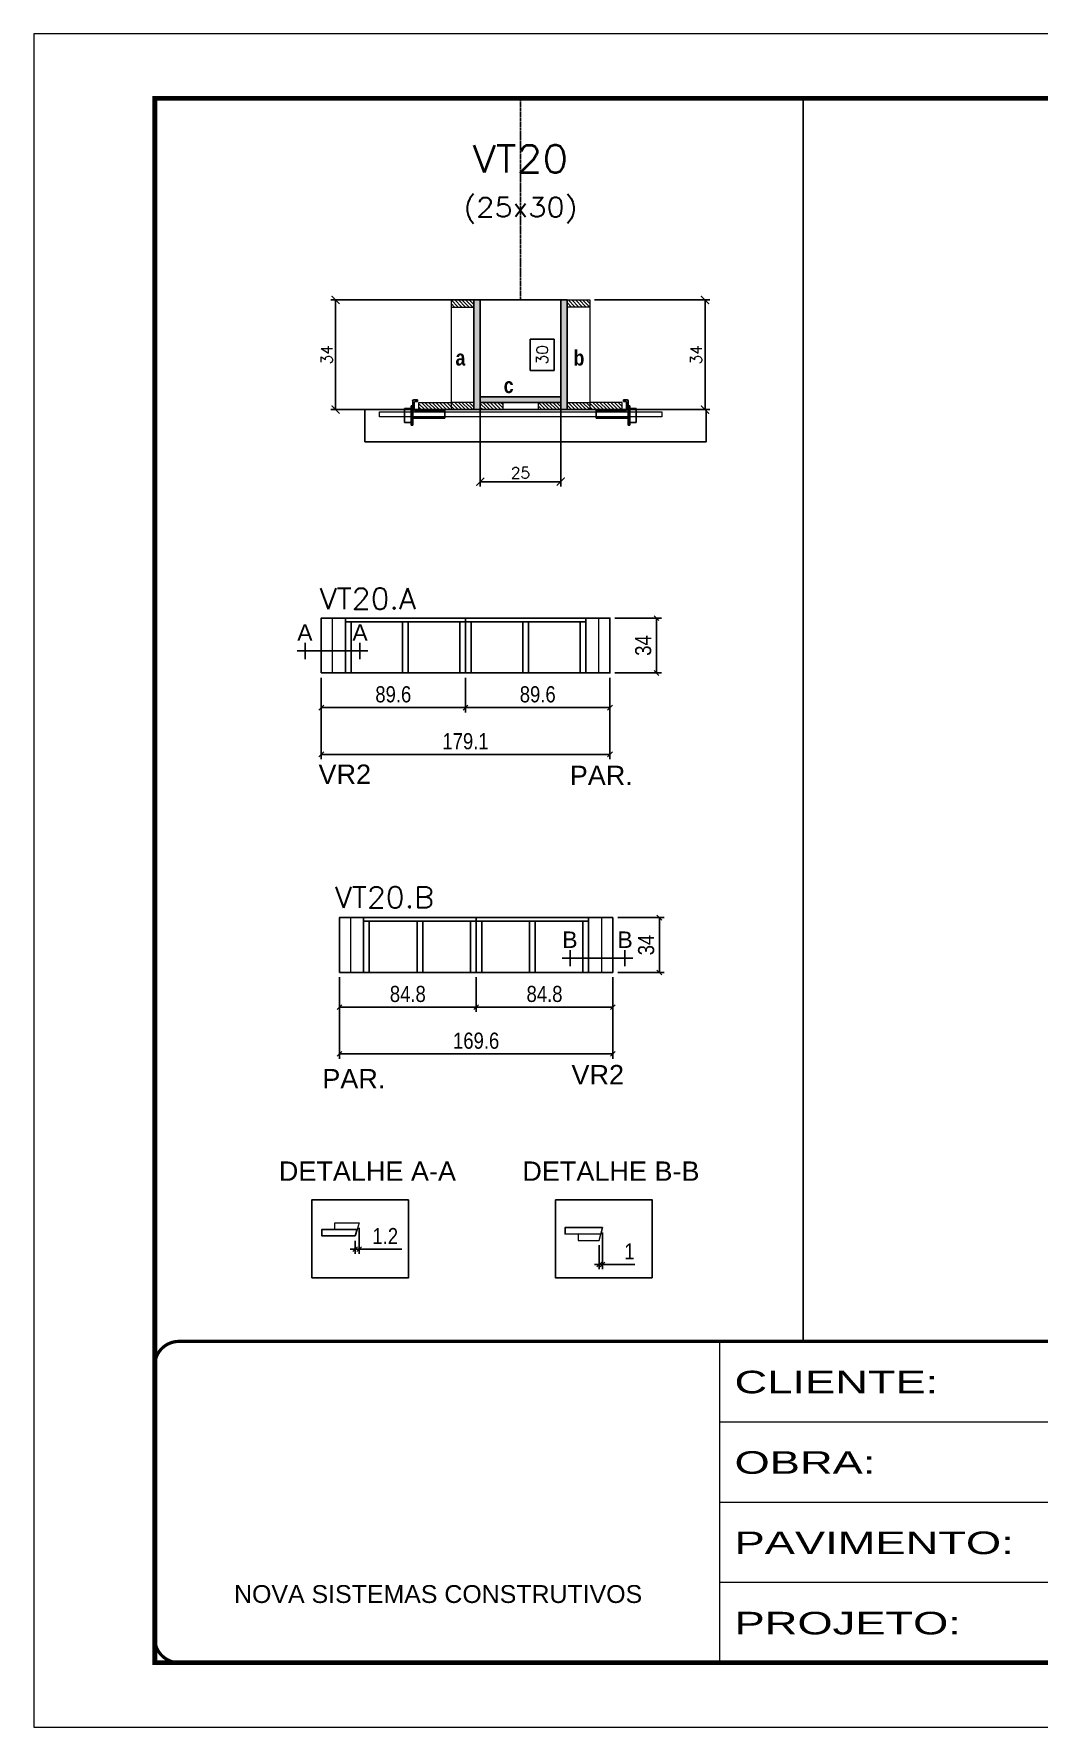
# Model space of a CAD drawing. Extents: x 137137 to 143418, y 10464 to 34486.
# Drawn here: x 140321 to 140944, y 27693 to 28743 of the extents above; entities that cross this region are included whole.
import ezdxf
from ezdxf.enums import TextEntityAlignment as Align

# ---------------------------------------------------------------- set-up
doc = ezdxf.new("R2010")
doc.units = 0
for name, pattern in [('CONTINUO', [0]), ('DASHED', [0.75, 0.5, -0.25]), ('HIDDEN', [0.375, 0.25, -0.125])]:
    doc.linetypes.add(name, pattern=pattern)
for name, color, linetype in [('5', 5, 'Continuous'), ('barrote', 251, 'Continuous'), ('COTA', 241, 'Continuous'), ('Cota Seção (2x)', 4, 'Continuous'), ('detalhes', 4, 'Continuous'), ('Painéis', 200, 'Continuous'), ('presilha', 1, 'Continuous'), ('SARR_2.2x7', 40, 'Continuous'), ('SARR_3.5x7', 81, 'Continuous'), ('Texto de Titulo', 7, 'Continuous'), ('Texto Qtd Sarr', 242, 'Continuous')]:
    doc.layers.add(name, color=color, linetype=linetype)
for name, color, linetype, lineweight in [('CONCRETO', 251, 'Continuous', 25), ('Escoras', 2, 'Continuous', 25), ('Folhas', 255, 'Continuous', 9), ('Hachura', 251, 'Continuous', 9), ('Madeira', 126, 'Continuous', 18), ('Sarr 2.2x7', 40, 'Continuous', 9), ('SARRAFO DE PRESSAO', 251, 'DASHED', 9), ('SCO-___-LAJ', 2, 'Continuous', 0), ('Texto Seção', 7, 'Continuous', 15)]:
    doc.layers.add(name, color=color, linetype=linetype, lineweight=lineweight)
doc.styles.add('ARIAL', font='arial.ttf')
doc.styles.add('COTA TECNICA', font='techl___.ttf', dxfattribs={"height": 10})
doc.styles.add('REGUA-120', font='ROMANS.shx', dxfattribs={"height": 15})
doc.styles.add('Romans', font='romans.shx')
doc.styles.get("Standard").update_dxf_attribs({"font": 'arial.ttf'})
doc.styles.add('TECNICA', font='techb___.ttf', dxfattribs={"height": 10})
doc.styles.add('Tecnologia', font='')
doc.styles.get('Tecnologia').set_extended_font_data('Forgotten Futurist')
doc.dimstyles.new('Cota Seção (2x)', dxfattribs={"dimtxt": 7, "dimasz": 5, "dimexe": 3, "dimexo": 3, "dimgap": 2, "dimtad": 3, "dimdec": 1, "dimlfac": 0.5, "dimzin": 12, "dimdsep": 46, "dimtxsty": 'Romans', "dimblk": 'ARCHTICK', "dimcen": 0, "dimclrd": 4, "dimclre": 4, "dimclrt": 1, "dimadec": 1, "dimazin": 3, "dimtfac": 1, "dimtdec": 1, "dimtmove": 0, "dimatfit": 3, "dimldrblk": 'OBLIQUE', "dimfxl": 1, "dimtolj": 1, "dimtzin": 12, "dimarcsym": 0})
doc.dimstyles.new('Cota Seção interna', dxfattribs={"dimtxt": 7, "dimasz": 6, "dimexe": 0.18, "dimexo": 2, "dimgap": -4, "dimtad": 3, "dimdec": 1, "dimlfac": 0.5, "dimzin": 12, "dimdsep": 46, "dimtxsty": 'Romans', "dimblk": 'ARCHTICK', "dimcen": 0.09, "dimse1": 1, "dimse2": 1, "dimsd1": 1, "dimsd2": 1, "dimclrd": 180, "dimclre": 5, "dimclrt": 1, "dimadec": 0, "dimazin": 3, "dimtfac": 1, "dimtdec": 1, "dimtofl": 0, "dimtmove": 0, "dimatfit": 3, "dimldrblk": 'ARCHTICK', "dimfxl": 1, "dimtolj": 1, "dimtzin": 0, "dimarcsym": 0})
doc.dimstyles.new('PAINEL', dxfattribs={"dimtxt": 10, "dimasz": 3, "dimexe": 3, "dimexo": 3, "dimgap": 3, "dimtad": 1, "dimdec": 1, "dimzin": 12, "dimdsep": 46, "dimtxsty": 'COTA TECNICA', "dimblk1": 'OBLIQUE', "dimblk2": 'OBLIQUE', "dimsah": 1, "dimcen": 0.9, "dimclrd": 4, "dimclre": 4, "dimclrt": 240, "dimadec": 1, "dimazin": 3, "dimtfac": 1, "dimtdec": 1, "dimtmove": 0, "dimatfit": 3, "dimfxl": 1, "dimtolj": 1, "dimtzin": 12, "dimarcsym": 0})
pattern_1 = [(315, (163566.3122, 20280.2569), (1.12253202, 1.12253202), [])]
pattern_2 = [(315, (163554.3122, 20280.2569), (1.12253202, 1.12253202), [])]

# ---------------------------------------------------------------- blocks, each defined once
blk = doc.blocks.new('_Oblique')
at = {"color": 0, "linetype": 'ByBlock', "lineweight": -2}
blk.add_line((-0.5, -0.5), (0.5, 0.5), dxfattribs=at)
blk = doc.blocks.new('*D112')
at = {"layer": 'COTA', "color": 4, "linetype": 'ByBlock', "lineweight": -2, "transparency": 16777216}
for p, q in [((140681.2, 28380.6), (140710.1, 28380.6)), ((140707.1, 28380.6), (140707.1, 28346.6)), ((140681.2, 28346.6), (140710.1, 28346.6))]:
    blk.add_line(p, q, dxfattribs=at)
at = {"layer": 'Defpoints', "color": 0, "linetype": 'ByBlock', "transparency": 16777216}
for p in [(140678.2, 28380.6), (140678.2, 28346.6), (140707.1, 28346.6)]:
    blk.add_point(p, dxfattribs=at)
at = {"layer": 'COTA', "color": 4, "linetype": 'ByBlock', "lineweight": -2, "transparency": 16777216, "xscale": 3, "yscale": 3, "zscale": 3}
for p, rotation in [((140707.1, 28380.6), 90), ((140707.1, 28346.6), 270)]:
    blk.add_blockref('_Oblique', p, dxfattribs=dict(at, rotation=rotation))
at = {"layer": 'COTA', "color": 240, "linetype": 'ByBlock', "transparency": 16777216, "insert": (140698.9, 28363.6), "char_height": 10, "attachment_point": 5, "rotation": 90, "style": 'COTA TECNICA'}
blk.add_mtext('\\A1;34', dxfattribs=at)
blk = doc.blocks.new('*D113')
at = {"layer": 'Defpoints', "color": 0, "linetype": 'ByBlock', "transparency": 16777216}
for p in [(140499.1, 28346.6), (140678.2, 28346.6), (140499.1, 28296.1)]:
    blk.add_point(p, dxfattribs=at)
at = {"layer": 'Escoras', "color": 4, "linetype": 'ByBlock', "lineweight": -2, "transparency": 16777216}
for p, q in [((140499.1, 28343.6), (140499.1, 28293.1)), ((140678.2, 28343.6), (140678.2, 28293.1)), ((140678.2, 28296.1), (140499.1, 28296.1))]:
    blk.add_line(p, q, dxfattribs=at)
at = {"layer": 'Escoras', "color": 4, "linetype": 'ByBlock', "lineweight": -2, "transparency": 16777216, "xscale": 3, "yscale": 3, "zscale": 3, "rotation": 180}
blk.add_blockref('_Oblique', (140499.1, 28296.1), dxfattribs=at)
at = {"layer": 'Escoras', "color": 4, "linetype": 'ByBlock', "lineweight": -2, "transparency": 16777216, "xscale": 3, "yscale": 3, "zscale": 3}
blk.add_blockref('_Oblique', (140678.2, 28296.1), dxfattribs=at)
at = {"layer": 'Escoras', "color": 240, "linetype": 'ByBlock', "transparency": 16777216, "insert": (140588.6, 28304.2), "char_height": 10, "attachment_point": 5, "style": 'COTA TECNICA'}
blk.add_mtext('\\A1;179.1', dxfattribs=at)
blk = doc.blocks.new('*D628')
at = {"layer": 'Defpoints', "color": 0, "linetype": 'ByBlock', "transparency": 16777216}
for p in [(140499.1, 28346.6), (140588.6, 28346.6), (140588.6, 28325.1)]:
    blk.add_point(p, dxfattribs=at)
at = {"layer": 'Escoras', "color": 4, "linetype": 'ByBlock', "lineweight": -2, "transparency": 16777216}
for p, q in [((140499.1, 28343.6), (140499.1, 28322.1)), ((140588.6, 28343.6), (140588.6, 28322.1)), ((140499.1, 28325.1), (140588.6, 28325.1))]:
    blk.add_line(p, q, dxfattribs=at)
at = {"layer": 'Escoras', "color": 4, "linetype": 'ByBlock', "lineweight": -2, "transparency": 16777216, "xscale": 3, "yscale": 3, "zscale": 3, "rotation": 180}
blk.add_blockref('_Oblique', (140499.1, 28325.1), dxfattribs=at)
at = {"layer": 'Escoras', "color": 4, "linetype": 'ByBlock', "lineweight": -2, "transparency": 16777216, "xscale": 3, "yscale": 3, "zscale": 3}
blk.add_blockref('_Oblique', (140588.6, 28325.1), dxfattribs=at)
at = {"layer": 'Escoras', "color": 240, "linetype": 'ByBlock', "transparency": 16777216, "insert": (140543.8, 28333.3), "char_height": 10, "attachment_point": 5, "style": 'COTA TECNICA'}
blk.add_mtext('\\A1;89.6', dxfattribs=at)
blk = doc.blocks.new('*D629')
at = {"layer": 'Defpoints', "color": 0, "linetype": 'ByBlock', "transparency": 16777216}
for p in [(140588.6, 28346.6), (140678.2, 28346.6), (140678.2, 28325.1)]:
    blk.add_point(p, dxfattribs=at)
at = {"layer": 'Escoras', "color": 4, "linetype": 'ByBlock', "lineweight": -2, "transparency": 16777216}
for p, q in [((140588.6, 28343.6), (140588.6, 28322.1)), ((140678.2, 28343.6), (140678.2, 28322.1)), ((140588.6, 28325.1), (140678.2, 28325.1))]:
    blk.add_line(p, q, dxfattribs=at)
at = {"layer": 'Escoras', "color": 4, "linetype": 'ByBlock', "lineweight": -2, "transparency": 16777216, "xscale": 3, "yscale": 3, "zscale": 3, "rotation": 180}
blk.add_blockref('_Oblique', (140588.6, 28325.1), dxfattribs=at)
at = {"layer": 'Escoras', "color": 4, "linetype": 'ByBlock', "lineweight": -2, "transparency": 16777216, "xscale": 3, "yscale": 3, "zscale": 3}
blk.add_blockref('_Oblique', (140678.2, 28325.1), dxfattribs=at)
at = {"layer": 'Escoras', "color": 240, "linetype": 'ByBlock', "transparency": 16777216, "insert": (140633.4, 28333.3), "char_height": 10, "attachment_point": 5, "style": 'COTA TECNICA'}
blk.add_mtext('\\A1;89.6', dxfattribs=at)
blk = doc.blocks.new('*D114')
at = {"layer": 'COTA', "color": 4, "linetype": 'ByBlock', "lineweight": -2, "transparency": 16777216}
for p, q in [((140683, 28194.9), (140711.9, 28194.9)), ((140708.9, 28194.9), (140708.9, 28160.9)), ((140683, 28160.9), (140711.9, 28160.9))]:
    blk.add_line(p, q, dxfattribs=at)
at = {"layer": 'Defpoints', "color": 0, "linetype": 'ByBlock', "transparency": 16777216}
for p in [(140680, 28194.9), (140680, 28160.9), (140708.9, 28160.9)]:
    blk.add_point(p, dxfattribs=at)
at = {"layer": 'COTA', "color": 4, "linetype": 'ByBlock', "lineweight": -2, "transparency": 16777216, "xscale": 3, "yscale": 3, "zscale": 3}
for p, rotation in [((140708.9, 28194.9), 90), ((140708.9, 28160.9), 270)]:
    blk.add_blockref('_Oblique', p, dxfattribs=dict(at, rotation=rotation))
at = {"layer": 'COTA', "color": 240, "linetype": 'ByBlock', "transparency": 16777216, "insert": (140700.7, 28177.9), "char_height": 10, "attachment_point": 5, "rotation": 90, "style": 'COTA TECNICA'}
blk.add_mtext('\\A1;34', dxfattribs=at)
blk = doc.blocks.new('*D115')
at = {"layer": 'Defpoints', "color": 0, "linetype": 'ByBlock', "transparency": 16777216}
for p in [(140510.4, 28160.9), (140680, 28160.9), (140510.4, 28110.4)]:
    blk.add_point(p, dxfattribs=at)
at = {"layer": 'Escoras', "color": 4, "linetype": 'ByBlock', "lineweight": -2, "transparency": 16777216}
for p, q in [((140510.4, 28157.9), (140510.4, 28107.4)), ((140680, 28157.9), (140680, 28107.4)), ((140680, 28110.4), (140510.4, 28110.4))]:
    blk.add_line(p, q, dxfattribs=at)
at = {"layer": 'Escoras', "color": 4, "linetype": 'ByBlock', "lineweight": -2, "transparency": 16777216, "xscale": 3, "yscale": 3, "zscale": 3, "rotation": 180}
blk.add_blockref('_Oblique', (140510.4, 28110.4), dxfattribs=at)
at = {"layer": 'Escoras', "color": 4, "linetype": 'ByBlock', "lineweight": -2, "transparency": 16777216, "xscale": 3, "yscale": 3, "zscale": 3}
blk.add_blockref('_Oblique', (140680, 28110.4), dxfattribs=at)
at = {"layer": 'Escoras', "color": 240, "linetype": 'ByBlock', "transparency": 16777216, "insert": (140595.2, 28118.5), "char_height": 10, "attachment_point": 5, "style": 'COTA TECNICA'}
blk.add_mtext('\\A1;169.6', dxfattribs=at)
blk = doc.blocks.new('*D630')
at = {"layer": 'Defpoints', "color": 0, "linetype": 'ByBlock', "transparency": 16777216}
for p in [(140510.4, 28160.9), (140595.2, 28160.9), (140595.2, 28139.4)]:
    blk.add_point(p, dxfattribs=at)
at = {"layer": 'Escoras', "color": 4, "linetype": 'ByBlock', "lineweight": -2, "transparency": 16777216}
for p, q in [((140510.4, 28157.9), (140510.4, 28136.4)), ((140595.2, 28157.9), (140595.2, 28136.4)), ((140510.4, 28139.4), (140595.2, 28139.4))]:
    blk.add_line(p, q, dxfattribs=at)
at = {"layer": 'Escoras', "color": 4, "linetype": 'ByBlock', "lineweight": -2, "transparency": 16777216, "xscale": 3, "yscale": 3, "zscale": 3, "rotation": 180}
blk.add_blockref('_Oblique', (140510.4, 28139.4), dxfattribs=at)
at = {"layer": 'Escoras', "color": 4, "linetype": 'ByBlock', "lineweight": -2, "transparency": 16777216, "xscale": 3, "yscale": 3, "zscale": 3}
blk.add_blockref('_Oblique', (140595.2, 28139.4), dxfattribs=at)
at = {"layer": 'Escoras', "color": 240, "linetype": 'ByBlock', "transparency": 16777216, "insert": (140552.8, 28147.5), "char_height": 10, "attachment_point": 5, "style": 'COTA TECNICA'}
blk.add_mtext('\\A1;84.8', dxfattribs=at)
blk = doc.blocks.new('*D631')
at = {"layer": 'Defpoints', "color": 0, "linetype": 'ByBlock', "transparency": 16777216}
for p in [(140595.2, 28160.9), (140680, 28160.9), (140680, 28139.4)]:
    blk.add_point(p, dxfattribs=at)
at = {"layer": 'Escoras', "color": 4, "linetype": 'ByBlock', "lineweight": -2, "transparency": 16777216}
for p, q in [((140595.2, 28157.9), (140595.2, 28136.4)), ((140680, 28157.9), (140680, 28136.4)), ((140595.2, 28139.4), (140680, 28139.4))]:
    blk.add_line(p, q, dxfattribs=at)
at = {"layer": 'Escoras', "color": 4, "linetype": 'ByBlock', "lineweight": -2, "transparency": 16777216, "xscale": 3, "yscale": 3, "zscale": 3, "rotation": 180}
blk.add_blockref('_Oblique', (140595.2, 28139.4), dxfattribs=at)
at = {"layer": 'Escoras', "color": 4, "linetype": 'ByBlock', "lineweight": -2, "transparency": 16777216, "xscale": 3, "yscale": 3, "zscale": 3}
blk.add_blockref('_Oblique', (140680, 28139.4), dxfattribs=at)
at = {"layer": 'Escoras', "color": 240, "linetype": 'ByBlock', "transparency": 16777216, "insert": (140637.6, 28147.5), "char_height": 10, "attachment_point": 5, "style": 'COTA TECNICA'}
blk.add_mtext('\\A1;84.8', dxfattribs=at)
blk = doc.blocks.new('*D116')
at = {"layer": 'Defpoints', "color": 0, "linetype": 'ByBlock', "transparency": 16777216}
for p in [(140522.6, 28005.5), (140520.1, 27997.5), (140522.6, 27989.3)]:
    blk.add_point(p, dxfattribs=at)
at = {"layer": 'Escoras', "color": 4, "linetype": 'ByBlock', "lineweight": -2, "transparency": 16777216}
for p, q in [((140520.1, 27994.5), (140520.1, 27986.3)), ((140522.6, 28002.5), (140522.6, 27986.3)), ((140520.1, 27989.3), (140517.1, 27989.3)), ((140520.1, 27989.3), (140522.6, 27989.3)), ((140522.6, 27989.3), (140549, 27989.3))]:
    blk.add_line(p, q, dxfattribs=at)
at = {"layer": 'Escoras', "color": 4, "linetype": 'ByBlock', "lineweight": -2, "transparency": 16777216, "xscale": 3, "yscale": 3, "zscale": 3}
blk.add_blockref('_Oblique', (140520.1, 27989.3), dxfattribs=at)
at = {"layer": 'Escoras', "color": 4, "linetype": 'ByBlock', "lineweight": -2, "transparency": 16777216, "xscale": 3, "yscale": 3, "zscale": 3, "rotation": 180}
blk.add_blockref('_Oblique', (140522.6, 27989.3), dxfattribs=at)
at = {"layer": 'Escoras', "color": 240, "linetype": 'ByBlock', "transparency": 16777216, "insert": (140538.8, 27997.4), "char_height": 10, "attachment_point": 5, "style": 'COTA TECNICA'}
blk.add_mtext('\\A1;1.2', dxfattribs=at)
blk = doc.blocks.new('*D117')
at = {"layer": 'Defpoints', "color": 0, "linetype": 'ByBlock', "transparency": 16777216}
for p in [(140671.6, 27994.7), (140673.6, 28002.7), (140671.6, 27979.8)]:
    blk.add_point(p, dxfattribs=at)
at = {"layer": 'Escoras', "color": 4, "linetype": 'ByBlock', "lineweight": -2, "transparency": 16777216}
for p, q in [((140673.6, 27999.7), (140673.6, 27976.8)), ((140671.6, 27991.7), (140671.6, 27976.8)), ((140671.6, 27979.8), (140668.6, 27979.8)), ((140671.6, 27979.8), (140673.6, 27979.8)), ((140673.6, 27979.8), (140693.6, 27979.8))]:
    blk.add_line(p, q, dxfattribs=at)
at = {"layer": 'Escoras', "color": 4, "linetype": 'ByBlock', "lineweight": -2, "transparency": 16777216, "xscale": 3, "yscale": 3, "zscale": 3}
blk.add_blockref('_Oblique', (140671.6, 27979.8), dxfattribs=at)
at = {"layer": 'Escoras', "color": 4, "linetype": 'ByBlock', "lineweight": -2, "transparency": 16777216, "xscale": 3, "yscale": 3, "zscale": 3, "rotation": 180}
blk.add_blockref('_Oblique', (140673.6, 27979.8), dxfattribs=at)
at = {"layer": 'Escoras', "color": 240, "linetype": 'ByBlock', "transparency": 16777216, "insert": (140690.3, 27987.9), "char_height": 10, "attachment_point": 5, "style": 'COTA TECNICA'}
blk.add_mtext('\\A1;1', dxfattribs=at)
blk = doc.blocks.new('_ArchTick')
at = {"color": 0, "linetype": 'ByBlock', "const_width": 0.15}
blk.add_lwpolyline([(-0.5, -0.5), (0.5, 0.5)], dxfattribs=at)
blk = doc.blocks.new('*D118')
at = {"layer": 'COTA', "color": 4, "lineweight": -2, "transparency": 16777216}
for p, q in [((140594.7, 28577.9), (140505, 28577.9)), ((140508, 28509.9), (140508, 28577.9)), ((140556.7, 28509.9), (140505, 28509.9))]:
    blk.add_line(p, q, dxfattribs=at)
at = {"layer": 'Defpoints', "color": 0, "transparency": 16777216}
for p in [(140508, 28577.9), (140597.7, 28577.9), (140559.7, 28509.9)]:
    blk.add_point(p, dxfattribs=at)
at = {"layer": 'COTA', "color": 4, "lineweight": -2, "transparency": 16777216, "xscale": 5, "yscale": 5, "zscale": 5}
for p, rotation in [((140508, 28577.9), 90), ((140508, 28509.9), 270)]:
    blk.add_blockref('_ArchTick', p, dxfattribs=dict(at, rotation=rotation))
at = {"layer": 'COTA', "color": 1, "transparency": 16777216, "insert": (140502.5, 28543.9), "char_height": 7, "attachment_point": 5, "rotation": 90, "style": 'Romans'}
blk.add_mtext('\\A1;34', dxfattribs=at)
blk = doc.blocks.new('*D119')
at = {"layer": 'COTA', "color": 4, "lineweight": -2, "transparency": 16777216}
for p, q in [((140668.7, 28577.9), (140740.2, 28577.9)), ((140737.2, 28509.9), (140737.2, 28577.9)), ((140688.7, 28509.9), (140740.2, 28509.9))]:
    blk.add_line(p, q, dxfattribs=at)
at = {"layer": 'Defpoints', "color": 0, "transparency": 16777216}
for p in [(140665.7, 28577.9), (140737.2, 28577.9), (140685.7, 28509.9)]:
    blk.add_point(p, dxfattribs=at)
at = {"layer": 'COTA', "color": 4, "lineweight": -2, "transparency": 16777216, "xscale": 5, "yscale": 5, "zscale": 5}
for p, rotation in [((140737.2, 28577.9), 90), ((140737.2, 28509.9), 270)]:
    blk.add_blockref('_ArchTick', p, dxfattribs=dict(at, rotation=rotation))
at = {"layer": 'COTA', "color": 1, "transparency": 16777216, "insert": (140731.7, 28543.9), "char_height": 7, "attachment_point": 5, "rotation": 90, "style": 'Romans'}
blk.add_mtext('\\A1;34', dxfattribs=at)
blk = doc.blocks.new('*D120')
at = {"layer": 'Cota Seção (2x)', "color": 180, "lineweight": -2, "transparency": 16777216}
for p, q in [((140643.7, 28553.6), (140628.7, 28553.6)), ((140628.7, 28553.6), (140628.7, 28534.2)), ((140643.7, 28534.2), (140643.7, 28553.6)), ((140628.7, 28534.2), (140643.7, 28534.2))]:
    blk.add_line(p, q, dxfattribs=at)
at = {"layer": 'Defpoints', "color": 0, "transparency": 16777216}
for p in [(140647.7, 28577.9), (140647.7, 28577.9), (140647.7, 28517.9)]:
    blk.add_point(p, dxfattribs=at)
at = {"layer": 'Cota Seção (2x)', "color": 1, "transparency": 16777216, "insert": (140636.2, 28543.9), "char_height": 7, "attachment_point": 5, "rotation": 90, "style": 'Romans'}
blk.add_mtext('\\A1;30', dxfattribs=at)
blk = doc.blocks.new('titulo1')
at = {"layer": 'Defpoints', "color": 252, "linetype": 'HIDDEN', "ltscale": 2}
blk.add_line((0, 0), (0, 125), dxfattribs=at)
at = {"layer": 'Defpoints', "style": 'Romans', "oblique": 15}
blk.add_attdef('FOLHA', text='', height=10, dxfattribs=at).set_placement((0, 15.6), align=Align.MIDDLE_CENTER)
at = {"layer": 'Texto Qtd Sarr', "color": 3, "style": 'Romans', "oblique": 15}
for tag, height, p in [('TITULO', 17, (0, 71.4)), ('SEÇÃO', 12, (0, 41.5))]:
    blk.add_attdef(tag, text='', height=height, dxfattribs=at).set_placement(p, align=Align.MIDDLE_CENTER)
blk = doc.blocks.new('PRESILHA METÁLICA 1')
at = {"layer": 'presilha'}
for p, q in [((7.5, 10.6), (7.5, 19.9)), ((12, 21), (8.6, 21)), ((9, 11.6), (9, 18.9)), ((12, 19.5), (9.6, 19.5)), ((12, 21), (12, 19.5)), ((0, 13), (6, 13)), ((0, 13), (0, 0)), ((6, 0), (0, 0)), ((6, 15.5), (7.5, 15.5)), ((6, -2.5), (6, 15.5)), ((6, 13), (6, 0)), ((7.5, 15.5), (7.5, -2.5)), ((37.5, 4.1), (7.5, 4.1)), ((37.5, 11), (9.6, 11)), ((37.5, 11), (37.5, 4.1)), ((7.5, -2.5), (6, -2.5))]:
    blk.add_line(p, q, dxfattribs=at)
for centre, radius, start, end in [((8.6, 19.9), 1.14, 90, 180), ((9.6, 18.9), 0.57, 90, 180), ((9.6, 11.6), 0.57, 180, 270)]:
    blk.add_arc(centre, radius, start, end, dxfattribs=at)
blk = doc.blocks.new('*D121')
at = {"layer": 'COTA', "color": 4, "lineweight": -2, "transparency": 16777216}
for p, q in [((140597.7, 28511.3), (140597.7, 28462.2)), ((140647.7, 28511.3), (140647.7, 28462.2)), ((140597.7, 28465.2), (140647.7, 28465.2))]:
    blk.add_line(p, q, dxfattribs=at)
at = {"layer": 'Defpoints', "color": 0, "transparency": 16777216}
for p in [(140597.7, 28514.3), (140647.7, 28514.3), (140647.7, 28465.2)]:
    blk.add_point(p, dxfattribs=at)
at = {"layer": 'COTA', "color": 4, "lineweight": -2, "transparency": 16777216, "xscale": 5, "yscale": 5, "zscale": 5, "rotation": 180}
blk.add_blockref('_ArchTick', (140597.7, 28465.2), dxfattribs=at)
at = {"layer": 'COTA', "color": 4, "lineweight": -2, "transparency": 16777216, "xscale": 5, "yscale": 5, "zscale": 5}
blk.add_blockref('_ArchTick', (140647.7, 28465.2), dxfattribs=at)
at = {"layer": 'COTA', "color": 1, "transparency": 16777216, "insert": (140622.7, 28470.7), "char_height": 7, "attachment_point": 5, "style": 'Romans'}
blk.add_mtext('\\A1;25', dxfattribs=at)
blk = doc.blocks.new('9999999999')
at = {"color": 30, "linetype": 'CONTINUO'}
for p, q in [((98564.6, 34230.2), (98564.6, 34429.4)), ((98564.6, 34379.6), (99584, 34379.6)), ((98564.6, 34329.8), (99488, 34329.8)), ((98564.6, 34280), (99488, 34280))]:
    blk.add_line(p, q, dxfattribs=at)
at = {"color": 30, "linetype": 'CONTINUO', "const_width": 2}
blk.add_lwpolyline([(99584, 34230.2), (99584, 34414.4, 0.414214), (99569, 34429.4), (98229, 34429.4, 0.414214), (98214, 34414.4), (98214, 34245.2, 0.414214), (98229, 34230.2), (99584, 34230.2)], format="xyb", dxfattribs=at)
at = {"layer": 'Folhas'}
blk.add_lwpolyline([(98139, 34190.2), (99624, 34190.2), (99624, 35240.2), (98139, 35240.2)], close=True, dxfattribs=at)
at = {"layer": 'Folhas', "color": 30, "const_width": 3}
blk.add_lwpolyline([(98214, 34230.2), (99584, 34230.2), (99584, 35200.2), (98214, 35200.2)], close=True, dxfattribs=at)
at = {"color": 7, "linetype": 'Continuous', "ltscale": 5, "style": 'ARIAL'}
blk.add_text('NOVA SISTEMAS CONSTRUTIVOS', height=11.059, dxfattribs=at).set_placement((98263.2, 34267.2))
at = {"layer": 'Folhas', "color": 7, "style": 'Tecnologia', "width": 1.5}
for s, p in [('CLIENTE:', (98573.7, 34397.2)), ('OBRA:', (98573.7, 34347.3)), ('PAVIMENTO:', (98573.7, 34297.5)), ('PROJETO:', (98573.7, 34247.7))]:
    blk.add_text(s, height=14, dxfattribs=at).set_placement(p)

msp = doc.modelspace()

# ---------------------------------------------------------------- hatches: boundary and pattern name
at = {"layer": 'Hachura'}
h = msp.add_hatch(dxfattribs=at)
h.set_pattern_fill('ANSI31', color=256, scale=0.5, angle=270, style=0)
h.set_pattern_definition([(315, (163554.3122, 20270.2569), (1.12253202, 1.12253202), [])])
h.paths.add_polyline_path([(140593.69, 28573.5), (140593.69, 28577.9), (140579.69, 28577.9), (140579.69, 28573.5)])
h = msp.add_hatch(color=256, dxfattribs=at)
h.dxf.hatch_style = 1
h.paths.add_polyline_path([(140593.69, 28577.9), (140597.69, 28577.9), (140597.69, 28509.9), (140593.69, 28509.9)])
h = msp.add_hatch(color=256, dxfattribs=at)
h.dxf.hatch_style = 1
h.paths.add_polyline_path([(140651.68, 28577.9), (140647.68, 28577.9), (140647.69, 28509.9), (140651.69, 28509.9)])
h = msp.add_hatch(dxfattribs=at)
h.set_pattern_fill('ANSI31', color=256, scale=0.5, angle=270, style=0)
h.set_pattern_definition([(315, (163566.3218, 20270.2569), (1.12253202, 1.12253202), [])])
h.paths.add_polyline_path([(140651.68, 28573.5), (140651.68, 28577.9), (140665.68, 28577.9), (140665.68, 28573.5)])
h = msp.add_hatch(dxfattribs=at)
h.set_pattern_fill('ANSI31', color=256, scale=0.5, angle=270, style=0)
h.set_pattern_definition(pattern_2)
h.paths.add_polyline_path([(140559.69, 28509.9), (140559.69, 28514.3), (140579.69, 28514.3), (140579.69, 28509.9)])
h = msp.add_hatch(dxfattribs=at)
h.set_pattern_fill('ANSI31', color=256, scale=0.5, angle=270, style=0)
h.set_pattern_definition([(315, (163554.3122, 20206.6569), (1.12253202, 1.12253202), [])])
h.paths.add_polyline_path([(140593.69, 28509.9), (140593.69, 28514.3), (140579.69, 28514.3), (140579.69, 28509.9)])
h = msp.add_hatch(color=256, dxfattribs=at)
h.dxf.hatch_style = 1
h.paths.add_polyline_path([(140597.69, 28514.3), (140597.69, 28517.9), (140647.69, 28517.9), (140647.69, 28514.3)])
h = msp.add_hatch(dxfattribs=at)
h.set_pattern_fill('ANSI31', color=256, scale=0.5, angle=270, style=0)
h.set_pattern_definition(pattern_2)
h.paths.add_polyline_path([(140597.69, 28509.9), (140597.69, 28514.3), (140611.69, 28514.3), (140611.69, 28509.9)])
h = msp.add_hatch(dxfattribs=at)
h.set_pattern_fill('ANSI31', color=256, scale=0.5, angle=270, style=0)
h.set_pattern_definition(pattern_1)
h.paths.add_polyline_path([(140647.69, 28509.9), (140647.69, 28514.3), (140633.69, 28514.3), (140633.69, 28509.9)])
h = msp.add_hatch(dxfattribs=at)
h.set_pattern_fill('ANSI31', color=256, scale=0.5, angle=270, style=0)
h.set_pattern_definition([(315, (163566.3122, 20206.6569), (1.12253202, 1.12253202), [])])
h.paths.add_polyline_path([(140651.69, 28509.9), (140651.69, 28514.3), (140665.69, 28514.3), (140665.69, 28509.9)])
h = msp.add_hatch(dxfattribs=at)
h.set_pattern_fill('ANSI31', color=256, scale=0.5, angle=270, style=0)
h.set_pattern_definition(pattern_1)
h.paths.add_polyline_path([(140685.69, 28509.9), (140685.69, 28514.3), (140665.69, 28514.3), (140665.69, 28509.9)])

# ---------------------------------------------------------------- linework, layer by layer
at = {"linetype": 'ByBlock'}
for points in [[(140553.28, 28019.92), (140493.3, 28019.92), (140493.3, 27971.59), (140553.28, 27971.59)], [(140644.38, 28019.92), (140704.36, 28019.92), (140704.36, 27971.59), (140644.38, 27971.59)]]:
    msp.add_lwpolyline(points, close=True, dxfattribs=at)
at = {"layer": 'barrote'}
msp.add_lwpolyline([(140526.24, 28489.9), (140737.82, 28489.9), (140737.82, 28509.9), (140526.24, 28509.9)], close=True, dxfattribs=at)
at = {"layer": 'CONCRETO'}
msp.add_lwpolyline([(140597.69, 28577.9), (140597.69, 28577.9), (140597.69, 28577.9), (140597.69, 28577.9), (140647.69, 28577.9), (140647.69, 28577.9), (140647.69, 28577.9), (140647.69, 28517.9), (140597.69, 28517.9), (140597.69, 28577.9)], close=True, dxfattribs=at)
at = {"layer": 'COTA', "linetype": 'ByBlock'}
msp.add_line((140798.16, 28702.9), (140798.16, 27932.14), dxfattribs=at)
at = {"layer": 'detalhes'}
for p, q in [((140489.15, 28365.25), (140489.15, 28355.25)), ((140522.99, 28365.25), (140522.99, 28355.25)), ((140527.99, 28360.25), (140484.15, 28360.25)), ((140653.56, 28174.75), (140653.56, 28164.75)), ((140687.4, 28174.75), (140687.4, 28164.75)), ((140692.4, 28169.75), (140648.56, 28169.75))]:
    msp.add_line(p, q, dxfattribs=at)
at = {"layer": 'Madeira'}
for points in [[(140593.69, 28573.5), (140593.69, 28577.9), (140579.69, 28577.9), (140579.69, 28573.5)], [(140593.69, 28577.9), (140579.69, 28577.9), (140579.69, 28509.9), (140593.69, 28509.9)], [(140651.68, 28573.5), (140651.68, 28577.9), (140665.68, 28577.9), (140665.68, 28573.5)], [(140651.68, 28577.9), (140665.68, 28577.9), (140665.69, 28509.9), (140651.69, 28509.9)], [(140559.69, 28509.9), (140559.69, 28514.3), (140579.69, 28514.3), (140579.69, 28509.9)], [(140593.69, 28509.9), (140593.69, 28514.3), (140579.69, 28514.3), (140579.69, 28509.9)], [(140597.69, 28509.9), (140597.69, 28514.3), (140611.69, 28514.3), (140611.69, 28509.9)], [(140647.69, 28509.9), (140647.69, 28514.3), (140633.69, 28514.3), (140633.69, 28509.9)], [(140651.69, 28509.9), (140651.69, 28514.3), (140665.69, 28514.3), (140665.69, 28509.9)], [(140685.69, 28509.9), (140685.69, 28514.3), (140665.69, 28514.3), (140665.69, 28509.9)]]:
    msp.add_lwpolyline(points, close=True, dxfattribs=at)
at = {"layer": 'Painéis', "linetype": 'ByBlock'}
for p, q in [((140588.62, 28346.58), (140588.62, 28380.58)), ((140595.17, 28160.87), (140595.17, 28194.87))]:
    msp.add_line(p, q, dxfattribs=at)
at = {"layer": 'Painéis'}
for points in [[(140593.69, 28577.9), (140597.69, 28577.9), (140597.69, 28509.9), (140593.69, 28509.9)], [(140651.68, 28577.9), (140647.68, 28577.9), (140647.69, 28509.9), (140651.69, 28509.9)], [(140597.69, 28514.3), (140597.69, 28517.9), (140647.69, 28517.9), (140647.69, 28514.3)]]:
    msp.add_lwpolyline(points, close=True, dxfattribs=at)
at = {"layer": 'Painéis', "linetype": 'ByBlock'}
for points in [[(140499.07, 28346.58), (140678.17, 28346.58), (140678.17, 28380.58), (140499.07, 28380.58)], [(140510.37, 28160.87), (140679.97, 28160.87), (140679.97, 28194.87), (140510.37, 28194.87)], [(140520.1, 27997.52), (140499.5, 27997.52), (140499.5, 28001.52), (140521.34, 28001.52)], [(140673.61, 28002.71), (140650.41, 28002.71), (140650.41, 27998.71), (140672.6, 27998.67)]]:
    msp.add_lwpolyline(points, close=True, dxfattribs=at)
at = {"layer": 'Sarr 2.2x7'}
for p, q in [((140506.07, 28346.58), (140506.07, 28380.58)), ((140671.17, 28380.58), (140671.17, 28346.58)), ((140517.37, 28160.87), (140517.37, 28194.87)), ((140672.97, 28194.87), (140672.97, 28160.87))]:
    msp.add_line(p, q, dxfattribs=at)
for points in [[(140521.34, 28001.52), (140507.5, 28001.52), (140507.5, 28005.52), (140522.59, 28005.52)], [(140672.6, 27998.67), (140658.41, 27998.71), (140658.41, 27994.71), (140671.62, 27994.71)]]:
    msp.add_lwpolyline(points, close=True, dxfattribs=at)
at = {"layer": 'SARR_2.2x7', "linetype": 'Continuous'}
for p, q in [((140588.62, 28378.38), (140514.07, 28378.38)), ((140663.17, 28378.38), (140588.62, 28378.38)), ((140595.17, 28192.67), (140525.37, 28192.67)), ((140664.97, 28192.67), (140595.17, 28192.67))]:
    msp.add_line(p, q, dxfattribs=at)
at = {"layer": 'SARR_3.5x7'}
for p, q in [((140514.07, 28380.58), (140514.07, 28346.58)), ((140517.57, 28378.38), (140517.57, 28346.58)), ((140549.59, 28378.38), (140549.59, 28346.58)), ((140553.09, 28378.38), (140553.09, 28346.58)), ((140585.12, 28378.38), (140585.12, 28346.58)), ((140592.12, 28378.38), (140592.12, 28346.58)), ((140624.14, 28378.38), (140624.14, 28346.58)), ((140627.64, 28378.38), (140627.64, 28346.58)), ((140659.67, 28378.38), (140659.67, 28346.58)), ((140663.17, 28380.58), (140663.17, 28346.58)), ((140525.37, 28194.87), (140525.37, 28160.87)), ((140528.87, 28192.67), (140528.87, 28160.87)), ((140558.52, 28192.67), (140558.52, 28160.87)), ((140562.02, 28192.67), (140562.02, 28160.87)), ((140591.67, 28192.67), (140591.67, 28160.87)), ((140598.67, 28192.67), (140598.67, 28160.87)), ((140628.32, 28192.67), (140628.32, 28160.87)), ((140631.82, 28192.67), (140631.82, 28160.87)), ((140661.47, 28192.67), (140661.47, 28160.87)), ((140664.97, 28194.87), (140664.97, 28160.87))]:
    msp.add_line(p, q, dxfattribs=at)
at = {"layer": 'SCO-___-LAJ', "color": 1}
msp.add_lwpolyline([(140535.24, 28508.57), (140710.5, 28508.57), (140710.5, 28505.37), (140535.24, 28505.37)], close=True, dxfattribs=at)

# ---------------------------------------------------------------- block references
at = {"layer": 'presilha', "yscale": 0.6666666666666666, "zscale": 0.6666666666666666}
for p, xscale in [((140550.82, 28501.93), 0.6666666666666666), ((140694.56, 28501.93), -0.6666666666666666)]:
    msp.add_blockref('PRESILHA METÁLICA 1', p, dxfattribs=dict(at, xscale=xscale))
at = {"layer": 'SARRAFO DE PRESSAO', "color": 6, "linetype": 'ByBlock'}
msp.add_blockref('9999999999', (42181.81, -6497.3), dxfattribs=at)
at = {"layer": 'Texto Seção'}
ref = msp.add_blockref('titulo1', (140622.69, 28577.9), dxfattribs=at)
ref.add_attrib('TITULO', 'VT20', dxfattribs={"layer": 'Texto de Titulo', "color": 7, "height": 17, "style": 'Romans', "width": 1.1}).set_placement((140622.69, 28665.4), align=Align.MIDDLE_CENTER)
ref.add_attrib('SEÇÃO', '(25x30)', dxfattribs={"layer": 'Texto de Titulo', "color": 7, "height": 12, "style": 'Romans', "width": 1.1}).set_placement((140622.69, 28635.4), align=Align.MIDDLE_CENTER)

# ---------------------------------------------------------------- texts
at = {"layer": '5', "linetype": 'Continuous'}
for s, p in [('VR2', (140497.39, 28277.82)), ('PAR.', (140653.28, 28277.08)), ('PAR.', (140499.75, 28088.98)), ('VR2', (140654.33, 28091.52))]:
    msp.add_text(s, height=12, rotation=0.00004, dxfattribs=at).set_placement(p)
at = {"layer": '5', "color": 7, "linetype": 'Continuous'}
for s, p in [('DETALHE A-A', (140472.78, 28031.69)), ('DETALHE B-B', (140623.86, 28031.69))]:
    msp.add_text(s, height=12, rotation=359.99996, dxfattribs=at).set_placement(p)
at = {"layer": 'detalhes', "style": 'TECNICA'}
for s, p in [('a', (140582.39, 28537.24)), ('b', (140655.62, 28537.23)), ('c', (140612.29, 28520.14))]:
    msp.add_text(s, height=9.6, dxfattribs=at).set_placement(p)
at = {"layer": 'detalhes', "color": 0, "linetype": 'Continuous', "style": 'ARIAL'}
for s, p in [('A', (140488.95, 28371.66)), ('A', (140523.18, 28371.66)), ('B', (140653.37, 28181.17)), ('B', (140687.6, 28181.17))]:
    msp.add_text(s, height=10.22, dxfattribs=at).set_placement(p, align=Align.MIDDLE_CENTER)
at = {"layer": 'Texto Seção', "style": 'REGUA-120', "width": 1.05}
for s, p in [('VT20.A', (140498.12, 28386.23)), ('VT20.B', (140507.55, 28200.87))]:
    msp.add_text(s, height=13, dxfattribs=at).set_placement(p)

# ---------------------------------------------------------------- dimensions: what is measured, and where the dimension line sits
at = {"layer": 'COTA'}
for base, p1, p2, picture, middle in [((140508.04, 28577.9), (140559.69, 28509.9), (140597.69, 28577.9), '*D118', (140502.54, 28543.9)), ((140737.17, 28577.9), (140685.69, 28509.9), (140665.68, 28577.9), '*D119', (140731.67, 28543.9))]:
    dim = msp.add_linear_dim(base=base, p1=p1, p2=p2, angle=90, dimstyle='Cota Seção (2x)', dxfattribs=at)
    dim.commit()
    dim.dimension.update_dxf_attribs({"geometry": picture, "text_midpoint": middle})
dim = msp.add_linear_dim(base=(140647.69, 28465.17), p1=(140597.69, 28514.3), p2=(140647.69, 28514.3), dimstyle='Cota Seção (2x)', dxfattribs=at)
dim.commit()
dim.dimension.update_dxf_attribs({"geometry": '*D121', "text_midpoint": (140622.69, 28470.67)})
at = {"layer": 'COTA', "linetype": 'ByBlock'}
for base, p1, p2, picture, middle in [((140707.14, 28346.58), (140678.17, 28380.58), (140678.17, 28346.58), '*D112', (140698.92, 28363.58)), ((140708.94, 28160.87), (140679.97, 28194.87), (140679.97, 28160.87), '*D114', (140700.73, 28177.87))]:
    dim = msp.add_linear_dim(base=base, p1=p1, p2=p2, angle=90, dimstyle='PAINEL', dxfattribs=at)
    dim.commit()
    dim.dimension.update_dxf_attribs({"geometry": picture, "text_midpoint": middle})
at = {"layer": 'Cota Seção (2x)'}
dim = msp.add_linear_dim(base=(140647.69, 28577.9), p1=(140647.69, 28517.9), p2=(140647.68, 28577.9), angle=90, dimstyle='Cota Seção interna', dxfattribs=at)
dim.commit()
dim.dimension.update_dxf_attribs({"geometry": '*D120', "text_midpoint": (140647.69, 28543.9), "dimtype": 160})
at = {"layer": 'Escoras', "linetype": 'ByBlock'}
for base, p1, p2, picture, middle in [((140499.07, 28296.1), (140678.17, 28346.58), (140499.07, 28346.58), '*D113', (140588.62, 28304.2)), ((140588.61650539, 28325.14779886), (140499.06650539, 28346.57773174), (140588.61650539, 28346.57773174), '*D628', (140543.84150539, 28333.27937781)), ((140678.16650539, 28325.14779886), (140588.61650539, 28346.57773174), (140678.16650539, 28346.57773174), '*D629', (140633.39150539, 28333.27937781)), ((140510.37, 28110.39), (140679.97, 28160.87), (140510.37, 28160.87), '*D115', (140595.17, 28118.53)), ((140595.17, 28139.44), (140510.37, 28160.87), (140595.17, 28160.87), '*D630', (140552.77, 28147.54)), ((140679.97, 28139.44), (140595.17, 28160.87), (140679.97, 28160.87), '*D631', (140637.57, 28147.54))]:
    dim = msp.add_linear_dim(base=base, p1=p1, p2=p2, dimstyle='PAINEL', dxfattribs=at)
    dim.commit()
    dim.dimension.update_dxf_attribs({"geometry": picture, "text_midpoint": middle})
dim = msp.add_linear_dim(base=(140522.59, 27989.32), p1=(140520.1, 27997.52), p2=(140522.59, 28005.52), angle=180, dimstyle='PAINEL', override={"dimlfac": 0.5}, dxfattribs=at)
dim.commit()
dim.dimension.update_dxf_attribs({"geometry": '*D116', "text_midpoint": (140538.81, 27997.37)})
dim = msp.add_linear_dim(base=(140671.62, 27979.79), p1=(140673.61, 28002.71), p2=(140671.62, 27994.71), angle=180, dimstyle='PAINEL', override={"dimlfac": 0.5}, dxfattribs=at)
dim.commit()
dim.dimension.update_dxf_attribs({"geometry": '*D117', "text_midpoint": (140690.3, 27979.79), "dimtype": 160})

doc.saveas('drawing.dxf')
